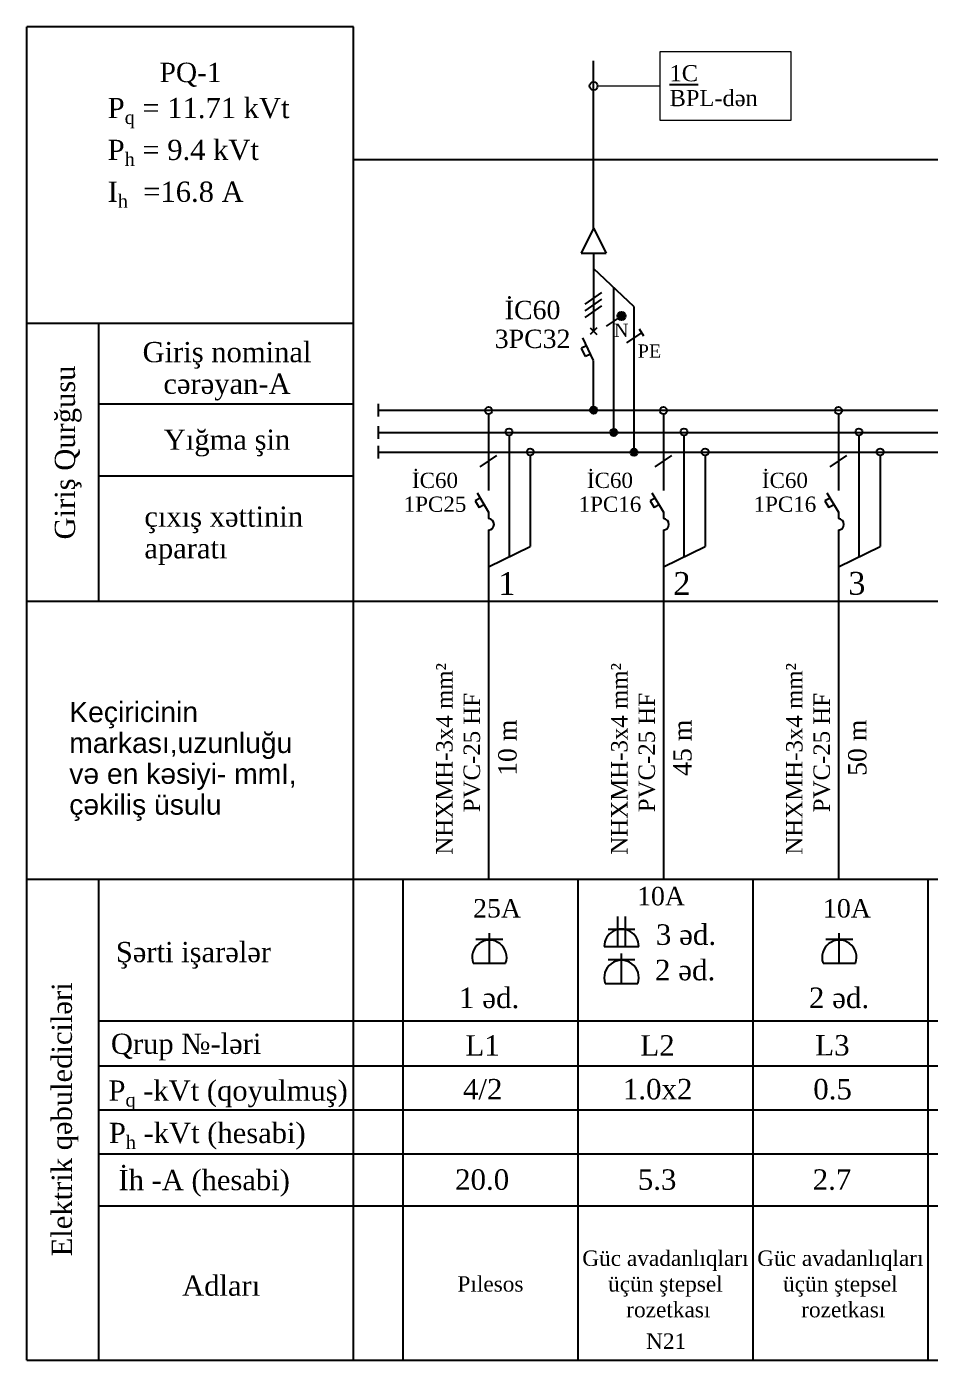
# Model space of a CAD drawing. Header units: millimetres. Extents: x 42452 to 2852333, y -419346 to 834876.
# Drawn here: x 2449020 to 2458317, y 219864 to 233605 of the extents above; entities that cross this region are included whole.
import ezdxf

# ---------------------------------------------------------------- set-up
doc = ezdxf.new("R2010")
doc.units = ezdxf.units.MM
doc.layers.add('1111', color=7, linetype='Continuous')
doc.layers.add('Elektrik isiqlandirma_Lightening.ET-XET', color=7, linetype='Continuous')
doc.styles.add('GENERATED_STYLE_3', font='ARIAALB2.TTF')

# ---------------------------------------------------------------- blocks, each defined once
blk = doc.blocks.new('Line_153', base_point=(156360232, 84644485))
at = {"layer": 'Elektrik isiqlandirma_Lightening.ET-XET', "linetype": 'Continuous'}
for p, q in [((156360232, 84644485), (156360042, 84644359)), ((156360260, 84644443), (156360204, 84644527))]:
    blk.add_line(p, q, dxfattribs=at)
blk = doc.blocks.new('Line_154', base_point=(156359982, 84644692))
at = {"layer": 'Elektrik isiqlandirma_Lightening.ET-XET', "linetype": 'Continuous', "lineweight": 0, "true_color": 0x000000}
blk.add_hatch(color=18, dxfattribs=at).paths.add_polyline_path([(156360033, 84644692), (156360029, 84644712), (156360018, 84644728), (156360002, 84644739), (156359982, 84644743), (156359963, 84644739), (156359947, 84644728), (156359936, 84644712), (156359932, 84644692), (156359936, 84644673), (156359947, 84644656), (156359963, 84644646), (156359982, 84644642), (156360002, 84644646), (156360018, 84644656), (156360029, 84644673)])
at = {"layer": 'Elektrik isiqlandirma_Lightening.ET-XET', "linetype": 'Continuous'}
blk.add_line((156359940, 84644664), (156359792, 84644566), dxfattribs=at)
blk.add_circle((156359982, 84644692), 50.6, dxfattribs=at)
blk = doc.blocks.new('Line_155', base_point=(156360137, 84643008))
at = {"layer": 'Elektrik isiqlandirma_Lightening.ET-XET', "linetype": 'Continuous', "lineweight": 0, "true_color": 0x000000}
blk.add_hatch(color=18, dxfattribs=at).paths.add_polyline_path([(156360181, 84643008), (156360178, 84643024), (156360168, 84643039), (156360154, 84643048), (156360137, 84643052), (156360120, 84643048), (156360106, 84643039), (156360096, 84643024), (156360093, 84643008), (156360096, 84642991), (156360106, 84642976), (156360120, 84642967), (156360137, 84642963), (156360154, 84642967), (156360168, 84642976), (156360178, 84642991)])
at = {"layer": 'Elektrik isiqlandirma_Lightening.ET-XET', "linetype": 'Continuous'}
blk.add_line((156360137, 84643052), (156360137, 84644803), dxfattribs=at)
blk.add_circle((156360137, 84643008), 44.2, dxfattribs=at)
blk = doc.blocks.new('Line_156', base_point=(156359637, 84643528))
at = {"layer": 'Elektrik isiqlandirma_Lightening.ET-XET', "linetype": 'Continuous', "lineweight": 0, "true_color": 0x000000}
blk.add_hatch(color=18, dxfattribs=at).paths.add_polyline_path([(156359681, 84643528), (156359678, 84643545), (156359668, 84643559), (156359654, 84643569), (156359637, 84643572), (156359620, 84643569), (156359606, 84643559), (156359596, 84643545), (156359593, 84643528), (156359596, 84643511), (156359606, 84643496), (156359620, 84643487), (156359637, 84643483), (156359654, 84643487), (156359668, 84643496), (156359678, 84643511)])
at = {"layer": 'Elektrik isiqlandirma_Lightening.ET-XET', "linetype": 'Continuous'}
blk.add_line((156359637, 84643572), (156359637, 84644139), dxfattribs=at)
blk.add_circle((156359637, 84643528), 44.2, dxfattribs=at)
blk = doc.blocks.new('Line_157', base_point=(156359887, 84643252))
at = {"layer": 'Elektrik isiqlandirma_Lightening.ET-XET', "linetype": 'Continuous', "lineweight": 0, "true_color": 0x000000}
blk.add_hatch(color=18, dxfattribs=at).paths.add_polyline_path([(156359931, 84643252), (156359928, 84643269), (156359918, 84643283), (156359904, 84643293), (156359887, 84643296), (156359870, 84643293), (156359856, 84643283), (156359846, 84643269), (156359843, 84643252), (156359846, 84643235), (156359856, 84643221), (156359870, 84643211), (156359887, 84643208), (156359904, 84643211), (156359918, 84643221), (156359928, 84643235)])
at = {"layer": 'Elektrik isiqlandirma_Lightening.ET-XET', "linetype": 'Continuous'}
blk.add_line((156359887, 84643296), (156359887, 84645041), dxfattribs=at)
blk.add_circle((156359887, 84643252), 44.2, dxfattribs=at)
blk = doc.blocks.new('cdvgjyfv fvuf ufu')
at = {"layer": '1111', "color": 0, "ltscale": 20}
for p, q in [((0, 0), (0, 840)), ((-375, 670), (375, 670)), ((-454, 0), (454, 0))]:
    blk.add_line(p, q, dxfattribs=at)
blk.add_arc((0, 165), 483, 340.0346, 199.9654, dxfattribs=at)
blk = doc.blocks.new('Line_167', base_point=(156363518, 84643528))
at = {"layer": 'Elektrik isiqlandirma_Lightening.ET-XET', "linetype": 'Continuous'}
blk.add_line((156363518, 84643483), (156363518, 84642531), dxfattribs=at)
blk.add_circle((156363518, 84643528), 44.2, dxfattribs=at)
blk = doc.blocks.new('Line_168', base_point=(156364038, 84643010))
at = {"layer": 'Elektrik isiqlandirma_Lightening.ET-XET', "linetype": 'Continuous'}
blk.add_line((156364038, 84642966), (156364038, 84641833), dxfattribs=at)
blk.add_circle((156364038, 84643010), 44.2, dxfattribs=at)
blk = doc.blocks.new('Line_169', base_point=(156363773, 84643259))
at = {"layer": 'Elektrik isiqlandirma_Lightening.ET-XET', "linetype": 'Continuous'}
blk.add_line((156363773, 84643215), (156363773, 84642531), dxfattribs=at)
blk.add_circle((156363773, 84643259), 44.2, dxfattribs=at)

msp = doc.modelspace()

# ---------------------------------------------------------------- linework, layer by layer
at = {"linetype": 'Continuous'}
for p, q in [((2449020.4441, 219863.60175), (2449020.4441, 233605.35498)), ((2452387.12875, 233605.35498), (2449020.4441, 233605.35498)), ((2452387.12875, 219863.60175), (2452387.12875, 233605.35498)), ((2452387.12875, 230547.96043), (2449020.4441, 230547.96043)), ((2449762.59087, 227680.95881), (2449762.59087, 230547.96043)), ((2452387.12875, 229714.49057), (2449762.59087, 229714.49057)), ((2452387.12875, 228974.8595), (2449762.59087, 228974.8595)), ((2452387.12875, 227680.95881), (2449020.4441, 227680.95881)), ((2449762.59087, 219863.60175), (2449762.59087, 224821.47835))]:
    msp.add_line(p, q, dxfattribs=at)
for centre in [(2453774.61269, 228476.69924), (2455576.54204, 228476.69924), (2457378.47138, 228476.69924)]:
    msp.add_arc(centre, 59.57369, 272.96227837, 87.03772163, dxfattribs=at)
at = {"layer": '1111', "color": 94, "ltscale": 20}
for p, q in [((2455107.56551, 224128.15493), (2455107.56551, 224437.75737)), ((2455186.93558, 224128.15493), (2455186.93558, 224437.75737)), ((2455008.7504, 224307.08417), (2455285.15185, 224307.08417)), ((2454969.14426, 224128.15493), (2455324.75799, 224128.15493))]:
    msp.add_line(p, q, dxfattribs=at)
msp.add_ellipse((2455146.95112, 224128.15493), major_axis=(0, 178.92924), ratio=0.9937272664, start_param=-1.5707963268, end_param=1.5707963268, dxfattribs=at)
at = {"layer": 'Elektrik isiqlandirma_Lightening.ET-XET', "linetype": 'Continuous'}
for p, q in [((2454859.08523, 231530.64014), (2454859.08523, 233252.28001)), ((2452387.12875, 232238.2292), (2479752.88729, 232238.2292)), ((2454859.08523, 231530.64014), (2454729.91149, 231272.29266)), ((2454859.08523, 231530.64014), (2454988.25897, 231272.29266)), ((2454729.91149, 231272.29266), (2454988.25897, 231272.29266)), ((2454859.08523, 231272.29266), (2454859.08523, 230467.9582)), ((2455275.8611, 230717.72234), (2454859.08523, 231113.81416)), ((2454773.19051, 230746.26172), (2454944.97996, 230865.43485)), ((2454773.08171, 230677.83985), (2454945.08875, 230796.69872)), ((2454773.08171, 230609.3476), (2454945.08875, 230728.20647)), ((2454823.72016, 230503.00512), (2454894.45031, 230432.91128)), ((2454894.45031, 230503.00512), (2454823.72016, 230432.91128)), ((2454788.05309, 230316.20629), (2454736.52473, 230291.42674)), ((2454859.08523, 230164.01309), (2454748.75736, 230400.40117)), ((2454775.74443, 230207.39479), (2454736.52473, 230291.42674)), ((2454827.27278, 230232.17433), (2454775.74443, 230207.39479)), ((2452641.1767, 229719.05765), (2452641.1767, 229589.71282)), ((2452641.1767, 229654.38524), (2478518.74224, 229654.38524)), ((2452641.1767, 229489.19855), (2452641.1767, 229359.85373)), ((2452641.1767, 229424.52614), (2478518.74224, 229424.52614)), ((2452641.1767, 229285.45981), (2452641.1767, 229156.11499)), ((2452641.1767, 229220.7874), (2478518.74224, 229220.7874)), ((2453691.33999, 229068.74554), (2453863.68797, 229185.78913)), ((2455493.26934, 229068.74554), (2455665.61731, 229185.78913)), ((2457295.19868, 229068.74554), (2457467.54666, 229185.78913)), ((2453658.79643, 228803.75398), (2453777.69136, 228603.90034)), ((2453988.72423, 228826.67428), (2453988.72423, 228142.56147)), ((2455460.72577, 228803.75398), (2455579.62071, 228603.90034)), ((2455790.65357, 228826.67428), (2455790.65357, 228142.56147)), ((2457262.65512, 228803.75398), (2457381.55005, 228603.90034)), ((2457592.58292, 228826.67428), (2457592.58292, 228142.56147)), ((2453691.4872, 228748.80319), (2453639.02223, 228719.2374)), ((2453639.02223, 228719.2374), (2453680.30022, 228649.85215)), ((2453732.76518, 228679.41794), (2453680.30022, 228649.85215)), ((2455493.41654, 228748.80319), (2455440.95158, 228719.2374)), ((2455440.95158, 228719.2374), (2455482.22956, 228649.85215)), ((2455534.69453, 228679.41794), (2455482.22956, 228649.85215)), ((2457295.34589, 228748.80319), (2457242.88092, 228719.2374)), ((2457242.88092, 228719.2374), (2457284.15891, 228649.85215)), ((2457336.62387, 228679.41794), (2457284.15891, 228649.85215)), ((2453777.69136, 228603.90034), (2453777.69136, 228536.19332)), ((2455579.62071, 228603.90034), (2455579.62071, 228536.19332)), ((2457381.55005, 228603.90034), (2457381.55005, 228536.19332)), ((2453777.69136, 228420.80043), (2453777.69136, 224821.47835)), ((2455579.62071, 228420.80043), (2455579.62071, 224821.47835)), ((2457381.55005, 228420.80043), (2457381.55005, 224821.47835)), ((2453777.69136, 228038.37543), (2454207.34789, 228250.49505)), ((2455579.62071, 228038.37543), (2456009.27723, 228250.49505)), ((2457381.55005, 228038.37543), (2457811.20658, 228250.49505)), ((2479752.88729, 227680.95881), (2449025.24083, 227680.95881)), ((2449020.4441, 224821.47835), (2479752.88729, 224821.47835)), ((2452899.37451, 219863.60175), (2452899.37451, 224821.47835)), ((2454701.30386, 219863.60175), (2454701.30386, 224821.47835)), ((2456503.2332, 219863.60175), (2456503.2332, 224821.47835)), ((2458305.16255, 219863.60175), (2458305.16255, 224821.47835)), ((2449762.59087, 223362.2791), (2479752.88729, 223362.2791)), ((2449762.59087, 222897.47203), (2479752.88729, 222897.47203)), ((2449762.59087, 222444.36135), (2479752.88729, 222444.36135)), ((2449762.59087, 221992.12863), (2479752.88729, 221992.12863)), ((2449762.59087, 221455.39816), (2479752.88729, 221455.39816)), ((2449020.4441, 219863.60175), (2479752.88729, 219863.60175))]:
    msp.add_line(p, q, dxfattribs=at)
at = {"layer": 'Elektrik isiqlandirma_Lightening.ET-XET', "color": 8, "linetype": 'Continuous', "lineweight": 18}
for p, q in [((2454900.76251, 232994.39615), (2455414.76176, 232994.39615)), ((2455414.76176, 232994.39615), (2455544.81935, 232994.39615))]:
    msp.add_line(p, q, dxfattribs=at)
at = {"layer": 'Elektrik isiqlandirma_Lightening.ET-XET', "color": 1, "lineweight": 18, "flags": 128}
msp.add_lwpolyline([(2455544.81935, 233349.19369), (2456891.66208, 233349.19369), (2456891.66208, 232639.5986), (2455544.81935, 232639.5986)], close=True, dxfattribs=at)
at = {"layer": 'Elektrik isiqlandirma_Lightening.ET-XET', "linetype": 'Continuous'}
msp.add_circle((2454859.08523, 232994.39615), 41.67728, dxfattribs=at)

# ---------------------------------------------------------------- block references
at = {"color": 94, "lineweight": 25, "xscale": 0.3684981411695097, "yscale": 0.3684966643921281, "zscale": 0.3684967944412932}
for p in [(2453786.48623, 223954.93233), (2457390.34492, 223954.93233), (2455146.95112, 223746.93302)]:
    msp.add_blockref('cdvgjyfv fvuf ufu', p, dxfattribs=at)
at = {"layer": 'Elektrik isiqlandirma_Lightening.ET-XET', "linetype": 'Continuous'}
for name, p, xscale, yscale, zscale in [('Line_157', (2455067.47317, 229424.52614), 0.8335455826161055, 0.8335455826161055, 0.8335455826161055), ('Line_154', (2455146.9946, 230625.06439), 0.8335455826161055, 0.8335455826161055, 0.8335455826161055), ('Line_155', (2455275.8611, 229220.7874), 0.8335455826161055, 0.8335455826161055, 0.8335455826161055), ('Line_153', (2455355.38254, 230452.50201), 0.8335455826161055, 0.8335455826161055, 0.8335455826161055), ('Line_156', (2454859.08523, 229654.38524), 0.8335455826161055, 0.8335455826161055, 0.8335455826161055), ('Line_167', (2453777.51398, 229650.25016), 0.8259916270630292, 0.8259916270630292, 0.8259916270630292), ('Line_167', (2455579.44333, 229650.25016), 0.8259916270630292, 0.8259916270630292, 0.8259916270630292), ('Line_167', (2457381.37267, 229650.25016), 0.8259916270630292, 0.8259916270630292, 0.8259916270630292), ('Line_169', (2453988.72423, 229428.43074), 0.8259916270630292, 0.8259916270630292, 0.8259916270630292), ('Line_169', (2455790.65357, 229428.43074), 0.8259916270630292, 0.8259916270630292, 0.8259916270630292), ('Line_169', (2457592.58292, 229428.43074), 0.8259916270630292, 0.8259916270630292, 0.8259916270630292), ('Line_168', (2454207.34789, 229222.48605), 0.8259916270630292, 0.8259916270630292, 0.8259916270630292), ('Line_168', (2456009.27723, 229222.48605), 0.8259916270630292, 0.8259916270630292, 0.8259916270630292), ('Line_168', (2457811.20658, 229222.48605), 0.8259916270630292, 0.8259916270630292, 0.8259916270630292)]:
    msp.add_blockref(name, p, dxfattribs=dict(at, xscale=xscale, yscale=yscale, zscale=zscale))

# ---------------------------------------------------------------- texts
at = {"linetype": 'Continuous', "style": 'GENERATED_STYLE_3'}
for s, insert, char_height, attachment_point, line_spacing_factor in [('\\A1;{\\fTimes New Roman|b0|i0|c0|p18;Giriş \\fTimes New Roman|b0|i0|c0|p18;nominal \\P\\fTimes New Roman|b0|i0|c0|p18;cərəyan-A}', (2451083.76334, 230054.86637), 208.3863957, 5, 0.939614), ('\\A1;{\\fTimes New Roman|b0|i0|c0|p18;çıxış x\\fTimes New Roman|b0|i0|c204|p18;ə\\fTimes New Roman|b0|i0|c0|p18;ttinin \\Paparatı}', (2450232.42877, 228359.99028), 208.38639565, 4, 0.939577), ('\\A1;{\\fArial|b0|i0|c162|p34;Ke\\fArial|b0|i0|c238|p34;ç\\fArial|b0|i0|c162|p34;iricinin \\Pmarkası,uzunluğu\\Pvə en kəsiyi- mm}І{\\fArial|b0|i0|c162|p34;,\\Pçəkiliş üsulu}', (2449458.92579, 226034.57472), 208.3863957, 4, 0.915369)]:
    msp.add_mtext(s, dxfattribs=dict(at, insert=insert, char_height=char_height, attachment_point=attachment_point, line_spacing_factor=line_spacing_factor))
at = {"linetype": 'Continuous', "char_height": 208.3863957, "rotation": 90, "style": 'GENERATED_STYLE_3'}
for s, insert, attachment_point in [('\\A1;{\\fTimes New Roman|b0|i0|c0|p18;Giriş Qurğusu}', (2449448.34898, 228321.4486), 4), ('\\A1;{\\fTimes New Roman|b0|i0|c0|p18;Elektrik qəbulediciləri}', (2449416.06165, 222346.75519), 5)]:
    msp.add_mtext(s, dxfattribs=dict(at, insert=insert, attachment_point=attachment_point))
at = {"linetype": 'Continuous', "style": 'GENERATED_STYLE_3'}
for s, insert, char_height, attachment_point in [('\\A1;{\\fTimes New Roman|b0|i0|c0|p18;Yığma şin}', (2451083.76334, 229315.23527), 208.3863957, 5), ('\\A1;{\\fTimes New Roman|b0|i0|c0|p18;Şərti işarələr\\fTimes New Roman|b0|i0|c0|p18;  }', (2450738.26318, 224036.37076), 208.3863957, 5), ('\\A1;{\\fTimes New Roman|b0|i0|c0|p18;Qrup №-ləri}', (2449887.67388, 223091.34897), 208.3863957, 4), ('\\A1;{\\fTimes New Roman|b0|i0|c0|p18;P\\H0.66x;\\S ^ q;\\H1.5152x; -kVt (qoyulmuş)}', (2451095.38941, 222639.26139), 208.3863957, 5), ('\\A1;{\\fTimes New Roman|b0|i0|c0|p18;P\\fTimes New Roman|b0|i0|c0|p18;\\A1{\\H.66x;\\S ^ h;}\\fTimes New Roman|b0|i0|c0|p18; -kVt (hesabi)}', (2450880.56397, 222203.19418), 208.38639565, 5), ('\\A1;{\\fTimes New Roman|b0|i0|c0|p18;İh -A (hesabi)}', (2450848.67283, 221687.1521), 208.3863957, 5), ('\\A1;{\\fTimes New Roman|b0|i0|c0|p18;Adları}', (2451023.48473, 220631.62228), 208.3863957, 5)]:
    msp.add_mtext(s, dxfattribs=dict(at, insert=insert, char_height=char_height, attachment_point=attachment_point))
at = {"layer": 'Elektrik isiqlandirma_Lightening.ET-XET', "linetype": 'Continuous', "style": 'GENERATED_STYLE_3'}
for s, insert, char_height, attachment_point in [('\\A1;{\\fTimes New Roman|b0|i0|c238|p18;P\\fTimes New Roman|b0|i0|c204|p18;Q-1  }', (2450708.68578, 233109.54853), 200, 5), ('\\A1;{\\fTimes New Roman|b0|i0|c0|p18;N\\fTimes New Roman|b0|i0|c0|p18;\\H1.256997x; }', (2455068.78602, 230476.1097), 136.9555901, 4), ('\\A1;{\\fTimes New Roman|b0|i0|c0|p18;PE\\fTimes New Roman|b0|i0|c0|p18; }', (2455314.50972, 230262.75796), 136.9555901, 4), ('\\A1;{\\fTimes New Roman|b0|i0|c204|p18;4/2}', (2453717.14818, 222655.53629), 210.7009078, 5)]:
    msp.add_mtext(s, dxfattribs=dict(at, insert=insert, char_height=char_height, attachment_point=attachment_point))
at = {"layer": 'Elektrik isiqlandirma_Lightening.ET-XET', "insert": (2455641.73871, 232996.61435), "char_height": 166.70911652, "width": 1315.3049042, "attachment_point": 4, "line_spacing_factor": 0.9227, "style": 'GENERATED_STYLE_3'}
msp.add_mtext('\\A1;{\\fTimes New Roman|b0|i0|c0|p18;\\L1\\fTimes New Roman|b0|i0|c238|p18;C\\fTimes New Roman|b0|i0|c204|p18;\\P\\fTimes New Roman|b0|i0|c238|p18;\\lBPL-\\fTimes New Roman|b0|i0|c204|p18;dən  }', dxfattribs=at)
at = {"layer": 'Elektrik isiqlandirma_Lightening.ET-XET', "linetype": 'Continuous', "style": 'GENERATED_STYLE_3'}
for s, insert, char_height, attachment_point, line_spacing_factor in [('\\A1;{\\fTimes New Roman|b0|i0|c204|p18;P\\H0.66x;\\S ^ q;\\H1.5152x; = \\fTimes New Roman|b0|i0|c0|p18;11\\fTimes New Roman|b0|i0|c238|p18;.\\fTimes New Roman|b0|i0|c0|p18;71\\fTimes New Roman|b0|i0|c204|p18; kVt\\P\\H0.99997x;P\\H0.66x;\\S ^ h;\\H1.5152x; =\\fTimes New Roman|b0|i0|c238|p18; \\fTimes New Roman|b0|i0|c0|p18;9\\fTimes New Roman|b0|i0|c238|p18;.\\fTimes New Roman|b0|i0|c0|p18;4\\fTimes New Roman|b0|i0|c204|p18; kVt\\PI\\H0.66x;\\S ^ h;\\H1.5152x;  =\\fTimes New Roman|b0|i0|c238|p18;1\\fTimes New Roman|b0|i0|c0|p18;6\\fTimes New Roman|b0|i0|c238|p18;.\\fTimes New Roman|b0|i0|c0|p18;8\\fTimes New Roman|b0|i0|c204|p18; A}', (2449854.90329, 232336.04807), 208.38639565, 4, 1.066525), ('\\A1;{\\fTimes New Roman|b0|i0|c0|p18;İ\\fTimes New Roman|b0|i0|c204|p18;C60\\P3PC\\fTimes New Roman|b0|i0|c0|p18;32}', (2454231.36532, 230535.90648), 189.6308171, 5, 0.938829)]:
    msp.add_mtext(s, dxfattribs=dict(at, insert=insert, char_height=char_height, attachment_point=attachment_point, line_spacing_factor=line_spacing_factor))
at = {"layer": 'Elektrik isiqlandirma_Lightening.ET-XET', "linetype": 'Continuous', "char_height": 157.0550408, "width": 831.0558875, "attachment_point": 5, "line_spacing_factor": 0.938829, "style": 'GENERATED_STYLE_3'}
for s, insert in [('\\A1;{\\fTimes New Roman|b0|i0|c204|p18;İC60\\P1PC25}', (2453226.17224, 228806.70607)), ('\\A1;{\\fTimes New Roman|b0|i0|c204|p18;İC60\\P1PC16}', (2455028.10158, 228806.70607)), ('\\A1;{\\fTimes New Roman|b0|i0|c204|p18;İC60\\P1PC16}', (2456830.03093, 228806.70607))]:
    msp.add_mtext(s, dxfattribs=dict(at, insert=insert))
at = {"layer": 'Elektrik isiqlandirma_Lightening.ET-XET', "color": 3, "linetype": 'Continuous', "attachment_point": 5, "style": 'GENERATED_STYLE_3'}
for s, insert, char_height, width in [('\\A1;{\\fTimes New Roman|b0|i0|c238|p18;1}', (2453967.06844, 227868.25576), 235.0916651, 596.7848819), ('\\A1;{\\fTimes New Roman|b0|i0|c204|p18;2}', (2455768.99779, 227868.25576), 235.0916651, 596.7848819), ('\\A1;{\\fTimes New Roman|b0|i0|c204|p18;3}', (2457570.92713, 227868.25576), 235.0916651, 596.7848819), ('\\A1;{\\fTimes New Roman|b0|i0|c238|p18;L1}', (2453715.65041, 223108.44162), 210.7009078, 331.3184427), ('\\A1;{\\fTimes New Roman|b0|i0|c238|p18;L\\fTimes New Roman|b0|i0|c204|p18;2}', (2455517.57976, 223108.44162), 210.7009078, 331.3184427), ('\\A1;{\\fTimes New Roman|b0|i0|c238|p18;L\\fTimes New Roman|b0|i0|c204|p18;3}', (2457319.5091, 223108.44162), 210.7009078, 331.3184427)]:
    msp.add_mtext(s, dxfattribs=dict(at, insert=insert, char_height=char_height, width=width))
at = {"layer": 'Elektrik isiqlandirma_Lightening.ET-XET', "linetype": 'Continuous', "rotation": 90, "style": 'GENERATED_STYLE_3'}
for s, insert, char_height, attachment_point in [('{\\fTimes New Roman|b0|i0|c238|p18;\\C7; \\fTimes New Roman|b0|i0|c204|p18;\\C0;NHXMH-3х\\fTimes New Roman|b0|i0|c238|p18;4\\C7; mm²\\fTimes New Roman|b0|i0|c204|p18;\\C0;\\P\\fTimes New Roman|b0|i0|c238|p18;\\C7;   PVC-25 \\fTimes New Roman|b0|i0|c204|p18;\\C0;H\\fTimes New Roman|b0|i0|c238|p18;\\C7;F}', (2453237.79211, 226029.7526), 169.41656126, 2), ('{\\fTimes New Roman|b0|i0|c238|p18;\\C7; \\fTimes New Roman|b0|i0|c204|p18;\\C0;NHXMH-3х\\fTimes New Roman|b0|i0|c238|p18;4\\C7; mm²\\fTimes New Roman|b0|i0|c204|p18;\\C0;\\P\\fTimes New Roman|b0|i0|c238|p18;\\C7;   PVC-25 \\fTimes New Roman|b0|i0|c204|p18;\\C0;H\\fTimes New Roman|b0|i0|c238|p18;\\C7;F}', (2455039.72146, 226029.7526), 169.41656126, 2), ('{\\fTimes New Roman|b0|i0|c238|p18;\\C7; \\fTimes New Roman|b0|i0|c204|p18;\\C0;NHXMH-3х\\fTimes New Roman|b0|i0|c238|p18;4\\C7; mm²\\fTimes New Roman|b0|i0|c204|p18;\\C0;\\P\\fTimes New Roman|b0|i0|c238|p18;\\C7;   PVC-25 \\fTimes New Roman|b0|i0|c204|p18;\\C0;H\\fTimes New Roman|b0|i0|c238|p18;\\C7;F}', (2456841.6508, 226029.7526), 169.41656126, 2), ('\\A1;{\\fTimes New Roman|b0|i0|c204|p18;10 m}', (2453973.39903, 225885.76849), 189.0809287, 4), ('\\A1;{\\fTimes New Roman|b0|i0|c204|p18;45 m}', (2455775.32837, 225885.76849), 189.0809287, 4), ('\\A1;{\\fTimes New Roman|b0|i0|c204|p18;50 m}', (2457577.25772, 225885.76849), 189.0809287, 4)]:
    msp.add_mtext(s, dxfattribs=dict(at, insert=insert, char_height=char_height, attachment_point=attachment_point))
at = {"layer": 'Elektrik isiqlandirma_Lightening.ET-XET', "color": 7, "linetype": 'Continuous', "attachment_point": 5, "style": 'GENERATED_STYLE_3'}
for s, insert, char_height in [('\\A1;{\\fTimes New Roman|b0|i0|c204|p18;10\\fTimes New Roman|b0|i0|c238|p18;A}', (2455554.2655, 224644.9981), 189.8205617), ('\\A1;{\\fTimes New Roman|b0|i0|c204|p18;25\\fTimes New Roman|b0|i0|c238|p18;A}', (2453865.1341, 224519.71209), 189.8205617), ('\\A1;{\\fTimes New Roman|b0|i0|c204|p18;10\\fTimes New Roman|b0|i0|c238|p18;A}', (2457468.99279, 224519.71209), 189.8205617), ('\\A1;{\\fTimes New Roman|b0|i0|c204|p18;3 \\fTimes New Roman|b0|i0|c238|p18;əd\\fTimes New Roman|b0|i0|c204|p18;.\\fTimes New Roman|b0|i0|c238|p18;  }', (2455811.20909, 224248.10842), 211.85324408), ('\\A1;{\\fTimes New Roman|b0|i0|c0|p18;2\\fTimes New Roman|b0|i0|c204|p18; \\fTimes New Roman|b0|i0|c238|p18;əd\\fTimes New Roman|b0|i0|c204|p18;.\\fTimes New Roman|b0|i0|c238|p18;  }', (2455802.07887, 223882.67364), 211.85324408), ('\\A1;{\\fTimes New Roman|b0|i0|c0|p18;1\\fTimes New Roman|b0|i0|c204|p18; \\fTimes New Roman|b0|i0|c238|p18;əd\\fTimes New Roman|b0|i0|c204|p18;.\\fTimes New Roman|b0|i0|c238|p18;  }', (2453783.49794, 223596.30564), 211.85324408), ('\\A1;{\\fTimes New Roman|b0|i0|c0|p18;2 \\fTimes New Roman|b0|i0|c238|p18;əd\\fTimes New Roman|b0|i0|c204|p18;.\\fTimes New Roman|b0|i0|c238|p18;  }', (2457387.35663, 223596.30564), 211.85324408)]:
    msp.add_mtext(s, dxfattribs=dict(at, insert=insert, char_height=char_height))
at = {"layer": 'Elektrik isiqlandirma_Lightening.ET-XET', "linetype": 'Continuous', "char_height": 210.7009078, "attachment_point": 5, "style": 'GENERATED_STYLE_3'}
for s, insert, width in [('\\A1;{\\fTimes New Roman|b0|i0|c204|p18;1.0\\fTimes New Roman|b0|i0|c0|p18;x2}', (2455519.07752, 222655.53629), 1906.6348546), ('\\A1;{\\fTimes New Roman|b0|i0|c0|p18;0.5}', (2457321.00687, 222655.53629), 979.6218653), ('\\A1;{\\fTimes New Roman|b0|i0|c204|p18;20.0}', (2453711.76569, 221723.91298), 712.0063638), ('\\A1;{\\fTimes New Roman|b0|i0|c204|p18;5.3}', (2455513.69504, 221723.91298), 712.0063638), ('\\A1;{\\fTimes New Roman|b0|i0|c0|p18;2.7}', (2457315.62438, 221723.91298), 712.0063638)]:
    msp.add_mtext(s, dxfattribs=dict(at, insert=insert, width=width))
at = {"layer": 'Elektrik isiqlandirma_Lightening.ET-XET', "color": 7, "linetype": 'Continuous', "char_height": 158.8918572, "width": 10493.8101362, "attachment_point": 5, "style": 'GENERATED_STYLE_3'}
for s, insert in [('\\A1;{\\fTimes New Roman|b0|i0|c238|p18;Güc avadanlıqları \\fTimes New Roman|b0|i0|c204|p18;\\P\\fTimes New Roman|b0|i0|c238|p18;üçün ştepsel\\fTimes New Roman|b0|i0|c204|p18;\\P\\fTimes New Roman|b0|i0|c238|p18; rozetkası}', (2455599.29343, 220649.78559)), ('\\A1;{\\fTimes New Roman|b0|i0|c238|p18;Güc avadanlıqları \\fTimes New Roman|b0|i0|c204|p18;\\P\\fTimes New Roman|b0|i0|c238|p18;üçün ştepsel\\fTimes New Roman|b0|i0|c204|p18;\\P\\fTimes New Roman|b0|i0|c238|p18; rozetkası}', (2457401.22277, 220649.78559)), ('\\A1;{\\fTimes New Roman|b0|i0|c238|p18;Pılesos}', (2453797.36408, 220649.78559)), ('\\A1;{\\fTimes New Roman|b0|i0|c0|p18;N21}', (2455606.89416, 220061.08891))]:
    msp.add_mtext(s, dxfattribs=dict(at, insert=insert))

doc.saveas('drawing.dxf')
